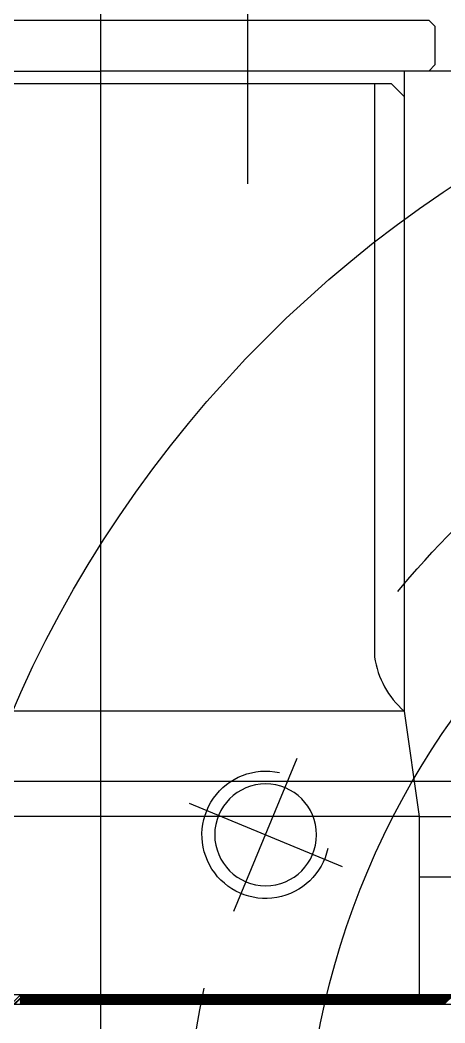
# Model space of a CAD drawing. Header units: millimetres. Extents: x 0 to 14700, y -398 to 10395.
# Drawn here: x 2891.8 to 2958.6, y 5526.9 to 5684.3 of the extents above; entities that cross this region are included whole.
import ezdxf

# ---------------------------------------------------------------- set-up
doc = ezdxf.new("R2010")
doc.units = ezdxf.units.MM
doc.header["$LTSCALE"] = 350
doc.linetypes.add('G', pattern=[2, 1.25, -0.25, 0.25, -0.25])
doc.linetypes.add('K', pattern=[2.5, 1.25, -0.25, 0.25, -0.25, 0.25, -0.25])
for name, color, linetype in [('01', 7, 'Continuous'), ('02', 1, 'Continuous'), ('05', 142, 'G'), ('07', 6, 'K')]:
    doc.layers.add(name, color=color, linetype=linetype)

# ---------------------------------------------------------------- blocks, each defined once
blk = doc.blocks.new('*U26', base_point=(11638.2, 1614.93))
at = {"layer": '01'}
blk.add_circle((11638.2, 1614.93), 8, dxfattribs=at)
at = {"layer": '02'}
blk.add_arc((11638.2, 1614.93), 10, 260, 170, dxfattribs=at)
at = {"layer": '05'}
for p, q in [((11638.2, 1627.93), (11638.2, 1601.93)), ((11651.2, 1614.93), (11625.2, 1614.93))]:
    blk.add_line(p, q, dxfattribs=at)
blk = doc.blocks.new('A$C36681D4F')
at = {"layer": '01', "ltscale": 0.8}
for radius in [360, 316, 188.14, 127]:
    blk.add_circle((500.15, 771.79), radius, dxfattribs=at)
at = {"layer": '05', "ltscale": 0.8}
blk.add_circle((500.15, 771.79), 339.75, dxfattribs=at)
at = {"layer": '05', "color": 4, "linetype": 'G', "ltscale": 0.8}
blk.add_circle((500.15, 771.79), 146, dxfattribs=at)
at = {"layer": '05', "ltscale": 0.8, "xscale": -1, "rotation": 67.49999999992662}
blk.add_blockref('*U26', (367.1, 826.9), dxfattribs=at)
blk = doc.blocks.new('EFSDFF')
at = {"layer": '07', "color": 6, "linetype": 'K'}
blk.add_circle((19187.41, 25190.62), 576.83, dxfattribs=at)
blk = doc.blocks.new('rtrtrt')
at = {"layer": '07', "color": 6, "linetype": 'K', "ltscale": 0.8}
for p, q in [((7363.22, 22083.95), (7528.22, 22083.95)), ((7528.22, 22083.95), (7693.22, 22083.95)), ((7363.22, 22048.95), (7528.22, 22048.95)), ((7528.22, 22048.95), (7706.62, 22048.95))]:
    blk.add_line(p, q, dxfattribs=at)
at = {"layer": '07', "color": 6, "linetype": 'K'}
for p, q in [((7693.22, 22050.45), (7363.22, 22050.45)), ((7526.81, 22048.95), (7528.22, 22050.36)), ((7527.24, 22048.95), (7528.22, 22049.93)), ((7527.38, 22048.95), (7528.22, 22049.79)), ((7528.22, 22049.09), (7529.58, 22050.45)), ((7528.22, 22049.23), (7529.44, 22050.45)), ((7528.22, 22049.37), (7529.3, 22050.45)), ((7528.22, 22049.51), (7529.16, 22050.45)), ((7528.22, 22049.65), (7529.02, 22050.45)), ((7528.22, 22049.79), (7528.88, 22050.45)), ((7528.22, 22049.93), (7528.74, 22050.45)), ((7528.22, 22050.08), (7528.59, 22050.45)), ((7528.22, 22050.22), (7528.45, 22050.45)), ((7528.22, 22050.36), (7528.31, 22050.45)), ((7528.23, 22048.95), (7529.73, 22050.45)), ((7528.37, 22048.95), (7529.87, 22050.45)), ((7528.51, 22048.95), (7530.01, 22050.45)), ((7528.65, 22048.95), (7530.15, 22050.45)), ((7528.79, 22048.95), (7530.29, 22050.45)), ((7528.93, 22048.95), (7530.43, 22050.45)), ((7529.07, 22048.95), (7530.57, 22050.45)), ((7529.22, 22048.95), (7530.72, 22050.45)), ((7529.36, 22048.95), (7530.86, 22050.45)), ((7529.5, 22048.95), (7531, 22050.45)), ((7529.64, 22048.95), (7531.14, 22050.45)), ((7529.78, 22048.95), (7531.28, 22050.45)), ((7529.92, 22048.95), (7531.42, 22050.45)), ((7530.06, 22048.95), (7531.56, 22050.45)), ((7530.21, 22048.95), (7531.71, 22050.45)), ((7530.35, 22048.95), (7531.85, 22050.45)), ((7530.49, 22048.95), (7531.99, 22050.45)), ((7530.63, 22048.95), (7532.13, 22050.45)), ((7530.77, 22048.95), (7532.27, 22050.45)), ((7530.91, 22048.95), (7532.41, 22050.45)), ((7531.05, 22048.95), (7532.55, 22050.45)), ((7531.2, 22048.95), (7532.7, 22050.45)), ((7531.34, 22048.95), (7532.84, 22050.45)), ((7531.48, 22048.95), (7532.98, 22050.45)), ((7531.62, 22048.95), (7533.12, 22050.45)), ((7531.76, 22048.95), (7533.26, 22050.45)), ((7531.9, 22048.95), (7533.4, 22050.45)), ((7532.04, 22048.95), (7533.54, 22050.45)), ((7532.19, 22048.95), (7533.69, 22050.45)), ((7532.33, 22048.95), (7533.83, 22050.45)), ((7532.47, 22048.95), (7533.97, 22050.45)), ((7532.61, 22048.95), (7534.11, 22050.45)), ((7532.75, 22048.95), (7534.25, 22050.45)), ((7532.89, 22048.95), (7534.39, 22050.45)), ((7533.03, 22048.95), (7534.53, 22050.45)), ((7533.18, 22048.95), (7534.68, 22050.45)), ((7533.32, 22048.95), (7534.82, 22050.45)), ((7533.46, 22048.95), (7534.96, 22050.45)), ((7533.6, 22048.95), (7535.1, 22050.45)), ((7533.74, 22048.95), (7535.24, 22050.45)), ((7533.88, 22048.95), (7535.38, 22050.45)), ((7534.02, 22048.95), (7535.52, 22050.45)), ((7534.17, 22048.95), (7535.67, 22050.45)), ((7534.31, 22048.95), (7535.81, 22050.45)), ((7534.45, 22048.95), (7535.95, 22050.45)), ((7534.59, 22048.95), (7536.09, 22050.45)), ((7534.73, 22048.95), (7536.23, 22050.45)), ((7534.87, 22048.95), (7536.37, 22050.45)), ((7535.01, 22048.95), (7536.51, 22050.45)), ((7535.15, 22048.95), (7536.65, 22050.45)), ((7535.3, 22048.95), (7536.8, 22050.45)), ((7535.44, 22048.95), (7536.94, 22050.45)), ((7535.58, 22048.95), (7537.08, 22050.45)), ((7535.72, 22048.95), (7537.22, 22050.45)), ((7535.86, 22048.95), (7537.36, 22050.45)), ((7536, 22048.95), (7537.5, 22050.45)), ((7536.14, 22048.95), (7537.64, 22050.45)), ((7536.29, 22048.95), (7537.79, 22050.45)), ((7536.43, 22048.95), (7537.93, 22050.45)), ((7536.57, 22048.95), (7538.07, 22050.45)), ((7536.71, 22048.95), (7538.21, 22050.45)), ((7536.85, 22048.95), (7538.35, 22050.45)), ((7536.99, 22048.95), (7538.49, 22050.45)), ((7537.13, 22048.95), (7538.63, 22050.45)), ((7537.28, 22048.95), (7538.78, 22050.45)), ((7537.42, 22048.95), (7538.92, 22050.45)), ((7537.56, 22048.95), (7539.06, 22050.45)), ((7537.7, 22048.95), (7539.2, 22050.45)), ((7537.84, 22048.95), (7539.34, 22050.45)), ((7537.98, 22048.95), (7539.48, 22050.45)), ((7538.12, 22048.95), (7539.62, 22050.45)), ((7538.27, 22048.95), (7539.77, 22050.45)), ((7538.41, 22048.95), (7539.91, 22050.45)), ((7538.55, 22048.95), (7540.05, 22050.45)), ((7538.69, 22048.95), (7540.19, 22050.45)), ((7538.83, 22048.95), (7540.33, 22050.45)), ((7538.97, 22048.95), (7540.47, 22050.45)), ((7539.11, 22048.95), (7540.61, 22050.45)), ((7539.26, 22048.95), (7540.76, 22050.45)), ((7539.4, 22048.95), (7540.9, 22050.45)), ((7539.54, 22048.95), (7541.04, 22050.45)), ((7539.68, 22048.95), (7541.18, 22050.45)), ((7539.82, 22048.95), (7541.32, 22050.45)), ((7539.96, 22048.95), (7541.46, 22050.45)), ((7540.1, 22048.95), (7541.6, 22050.45)), ((7540.25, 22048.95), (7541.75, 22050.45)), ((7540.39, 22048.95), (7541.89, 22050.45)), ((7540.53, 22048.95), (7542.03, 22050.45)), ((7540.67, 22048.95), (7542.17, 22050.45)), ((7540.81, 22048.95), (7542.31, 22050.45)), ((7540.95, 22048.95), (7542.45, 22050.45)), ((7541.09, 22048.95), (7542.59, 22050.45)), ((7541.24, 22048.95), (7542.74, 22050.45)), ((7541.38, 22048.95), (7542.88, 22050.45)), ((7541.52, 22048.95), (7543.02, 22050.45)), ((7541.66, 22048.95), (7543.16, 22050.45)), ((7541.8, 22048.95), (7543.3, 22050.45)), ((7541.94, 22048.95), (7543.44, 22050.45)), ((7542.08, 22048.95), (7543.58, 22050.45)), ((7542.23, 22048.95), (7543.73, 22050.45)), ((7542.37, 22048.95), (7543.87, 22050.45)), ((7542.51, 22048.95), (7544.01, 22050.45)), ((7542.65, 22048.95), (7544.15, 22050.45)), ((7542.79, 22048.95), (7544.29, 22050.45)), ((7542.93, 22048.95), (7544.43, 22050.45)), ((7543.07, 22048.95), (7544.57, 22050.45)), ((7543.22, 22048.95), (7544.72, 22050.45)), ((7543.36, 22048.95), (7544.86, 22050.45)), ((7543.5, 22048.95), (7545, 22050.45)), ((7543.64, 22048.95), (7545.14, 22050.45)), ((7543.78, 22048.95), (7545.28, 22050.45)), ((7543.92, 22048.95), (7545.42, 22050.45)), ((7544.06, 22048.95), (7545.56, 22050.45)), ((7544.21, 22048.95), (7545.71, 22050.45)), ((7544.35, 22048.95), (7545.85, 22050.45)), ((7544.49, 22048.95), (7545.99, 22050.45)), ((7544.63, 22048.95), (7546.13, 22050.45)), ((7544.77, 22048.95), (7546.27, 22050.45)), ((7544.91, 22048.95), (7546.41, 22050.45)), ((7545.05, 22048.95), (7546.55, 22050.45)), ((7545.2, 22048.95), (7546.7, 22050.45)), ((7545.34, 22048.95), (7546.84, 22050.45)), ((7545.48, 22048.95), (7546.98, 22050.45)), ((7545.62, 22048.95), (7547.12, 22050.45)), ((7545.76, 22048.95), (7547.26, 22050.45)), ((7545.9, 22048.95), (7547.4, 22050.45)), ((7546.04, 22048.95), (7547.54, 22050.45)), ((7546.19, 22048.95), (7547.69, 22050.45)), ((7546.33, 22048.95), (7547.83, 22050.45)), ((7546.47, 22048.95), (7547.97, 22050.45)), ((7546.61, 22048.95), (7548.11, 22050.45)), ((7546.75, 22048.95), (7548.25, 22050.45)), ((7546.89, 22048.95), (7548.39, 22050.45)), ((7547.03, 22048.95), (7548.53, 22050.45)), ((7547.18, 22048.95), (7548.68, 22050.45)), ((7547.32, 22048.95), (7548.82, 22050.45)), ((7547.46, 22048.95), (7548.96, 22050.45)), ((7547.6, 22048.95), (7549.1, 22050.45)), ((7547.74, 22048.95), (7549.24, 22050.45)), ((7547.88, 22048.95), (7549.38, 22050.45)), ((7548.02, 22048.95), (7549.52, 22050.45)), ((7548.17, 22048.95), (7549.67, 22050.45)), ((7548.31, 22048.95), (7549.81, 22050.45)), ((7548.45, 22048.95), (7549.95, 22050.45)), ((7548.59, 22048.95), (7550.09, 22050.45)), ((7548.73, 22048.95), (7550.23, 22050.45)), ((7548.87, 22048.95), (7550.37, 22050.45)), ((7549.01, 22048.95), (7550.51, 22050.45)), ((7549.16, 22048.95), (7550.66, 22050.45)), ((7549.3, 22048.95), (7550.8, 22050.45)), ((7549.44, 22048.95), (7550.94, 22050.45)), ((7549.58, 22048.95), (7551.08, 22050.45)), ((7549.72, 22048.95), (7551.22, 22050.45)), ((7549.86, 22048.95), (7551.36, 22050.45)), ((7550, 22048.95), (7551.5, 22050.45)), ((7550.15, 22048.95), (7551.65, 22050.45)), ((7550.29, 22048.95), (7551.79, 22050.45)), ((7550.43, 22048.95), (7551.93, 22050.45)), ((7550.57, 22048.95), (7552.07, 22050.45)), ((7550.71, 22048.95), (7552.21, 22050.45)), ((7550.85, 22048.95), (7552.35, 22050.45)), ((7550.99, 22048.95), (7552.49, 22050.45)), ((7551.14, 22048.95), (7552.64, 22050.45)), ((7551.28, 22048.95), (7552.78, 22050.45)), ((7551.42, 22048.95), (7552.92, 22050.45)), ((7551.56, 22048.95), (7553.06, 22050.45)), ((7551.7, 22048.95), (7553.2, 22050.45)), ((7551.84, 22048.95), (7553.34, 22050.45)), ((7551.98, 22048.95), (7553.48, 22050.45)), ((7552.13, 22048.95), (7553.63, 22050.45)), ((7552.27, 22048.95), (7553.77, 22050.45)), ((7552.41, 22048.95), (7553.91, 22050.45)), ((7552.55, 22048.95), (7554.05, 22050.45)), ((7552.69, 22048.95), (7554.19, 22050.45)), ((7552.83, 22048.95), (7554.33, 22050.45)), ((7552.97, 22048.95), (7554.47, 22050.45)), ((7553.12, 22048.95), (7554.62, 22050.45)), ((7553.26, 22048.95), (7554.76, 22050.45)), ((7553.4, 22048.95), (7554.9, 22050.45)), ((7553.54, 22048.95), (7555.04, 22050.45)), ((7553.68, 22048.95), (7555.18, 22050.45)), ((7553.82, 22048.95), (7555.32, 22050.45)), ((7553.96, 22048.95), (7555.46, 22050.45)), ((7554.11, 22048.95), (7555.61, 22050.45)), ((7554.25, 22048.95), (7555.75, 22050.45)), ((7554.39, 22048.95), (7555.89, 22050.45)), ((7554.53, 22048.95), (7556.03, 22050.45)), ((7554.67, 22048.95), (7556.17, 22050.45)), ((7554.81, 22048.95), (7556.31, 22050.45)), ((7554.95, 22048.95), (7556.45, 22050.45)), ((7555.1, 22048.95), (7556.6, 22050.45)), ((7555.24, 22048.95), (7556.74, 22050.45)), ((7555.38, 22048.95), (7556.88, 22050.45)), ((7555.52, 22048.95), (7557.02, 22050.45)), ((7555.66, 22048.95), (7557.16, 22050.45)), ((7555.8, 22048.95), (7557.3, 22050.45)), ((7555.94, 22048.95), (7557.44, 22050.45)), ((7556.09, 22048.95), (7557.59, 22050.45)), ((7556.23, 22048.95), (7557.73, 22050.45)), ((7556.37, 22048.95), (7557.87, 22050.45)), ((7556.51, 22048.95), (7558.01, 22050.45)), ((7556.65, 22048.95), (7558.15, 22050.45)), ((7556.79, 22048.95), (7558.29, 22050.45)), ((7556.93, 22048.95), (7558.43, 22050.45)), ((7557.08, 22048.95), (7558.58, 22050.45)), ((7557.22, 22048.95), (7558.72, 22050.45)), ((7557.36, 22048.95), (7558.86, 22050.45)), ((7557.5, 22048.95), (7559, 22050.45)), ((7557.64, 22048.95), (7559.14, 22050.45)), ((7557.78, 22048.95), (7559.28, 22050.45)), ((7557.92, 22048.95), (7559.42, 22050.45)), ((7558.07, 22048.95), (7559.57, 22050.45)), ((7558.21, 22048.95), (7559.71, 22050.45)), ((7558.35, 22048.95), (7559.85, 22050.45)), ((7558.49, 22048.95), (7559.99, 22050.45)), ((7558.63, 22048.95), (7560.13, 22050.45)), ((7558.77, 22048.95), (7560.27, 22050.45)), ((7558.91, 22048.95), (7560.41, 22050.45)), ((7559.06, 22048.95), (7560.56, 22050.45)), ((7559.2, 22048.95), (7560.7, 22050.45)), ((7559.34, 22048.95), (7560.84, 22050.45)), ((7559.48, 22048.95), (7560.98, 22050.45)), ((7559.62, 22048.95), (7561.12, 22050.45)), ((7559.76, 22048.95), (7561.26, 22050.45)), ((7559.9, 22048.95), (7561.4, 22050.45)), ((7560.05, 22048.95), (7561.55, 22050.45)), ((7560.19, 22048.95), (7561.69, 22050.45)), ((7560.33, 22048.95), (7561.83, 22050.45)), ((7560.47, 22048.95), (7561.97, 22050.45)), ((7560.61, 22048.95), (7562.11, 22050.45)), ((7560.75, 22048.95), (7562.25, 22050.45)), ((7560.89, 22048.95), (7562.39, 22050.45)), ((7561.04, 22048.95), (7562.54, 22050.45)), ((7561.18, 22048.95), (7562.68, 22050.45)), ((7561.32, 22048.95), (7562.82, 22050.45)), ((7561.46, 22048.95), (7562.96, 22050.45)), ((7561.6, 22048.95), (7563.1, 22050.45)), ((7561.74, 22048.95), (7563.24, 22050.45)), ((7561.88, 22048.95), (7563.38, 22050.45)), ((7562.03, 22048.95), (7563.53, 22050.45)), ((7562.17, 22048.95), (7563.67, 22050.45)), ((7562.31, 22048.95), (7563.81, 22050.45)), ((7562.45, 22048.95), (7563.95, 22050.45)), ((7562.59, 22048.95), (7564.09, 22050.45)), ((7562.73, 22048.95), (7564.23, 22050.45)), ((7562.87, 22048.95), (7564.37, 22050.45)), ((7563.01, 22048.95), (7564.51, 22050.45)), ((7563.16, 22048.95), (7564.66, 22050.45)), ((7563.3, 22048.95), (7564.8, 22050.45)), ((7563.44, 22048.95), (7564.94, 22050.45)), ((7563.58, 22048.95), (7565.08, 22050.45)), ((7563.72, 22048.95), (7565.22, 22050.45)), ((7563.86, 22048.95), (7565.36, 22050.45)), ((7564, 22048.95), (7565.5, 22050.45)), ((7564.15, 22048.95), (7565.65, 22050.45)), ((7564.29, 22048.95), (7565.79, 22050.45)), ((7564.43, 22048.95), (7565.93, 22050.45)), ((7564.57, 22048.95), (7566.07, 22050.45)), ((7564.71, 22048.95), (7566.21, 22050.45)), ((7564.85, 22048.95), (7566.35, 22050.45)), ((7564.99, 22048.95), (7566.49, 22050.45)), ((7565.14, 22048.95), (7566.64, 22050.45)), ((7565.28, 22048.95), (7566.78, 22050.45)), ((7565.42, 22048.95), (7566.92, 22050.45)), ((7565.56, 22048.95), (7567.06, 22050.45)), ((7565.7, 22048.95), (7567.2, 22050.45)), ((7565.84, 22048.95), (7567.34, 22050.45)), ((7565.98, 22048.95), (7567.48, 22050.45)), ((7566.13, 22048.95), (7567.63, 22050.45)), ((7566.27, 22048.95), (7567.77, 22050.45)), ((7566.41, 22048.95), (7567.91, 22050.45)), ((7566.55, 22048.95), (7568.05, 22050.45)), ((7566.69, 22048.95), (7568.19, 22050.45)), ((7566.83, 22048.95), (7568.33, 22050.45)), ((7566.97, 22048.95), (7568.47, 22050.45)), ((7567.12, 22048.95), (7568.62, 22050.45)), ((7567.26, 22048.95), (7568.76, 22050.45)), ((7567.4, 22048.95), (7568.9, 22050.45)), ((7567.54, 22048.95), (7569.04, 22050.45)), ((7567.68, 22048.95), (7569.18, 22050.45)), ((7567.82, 22048.95), (7569.32, 22050.45)), ((7567.96, 22048.95), (7569.46, 22050.45)), ((7568.11, 22048.95), (7569.61, 22050.45)), ((7568.25, 22048.95), (7569.75, 22050.45)), ((7568.39, 22048.95), (7569.89, 22050.45)), ((7568.53, 22048.95), (7570.03, 22050.45)), ((7568.67, 22048.95), (7570.17, 22050.45)), ((7568.81, 22048.95), (7570.31, 22050.45)), ((7568.95, 22048.95), (7570.45, 22050.45)), ((7569.1, 22048.95), (7570.6, 22050.45)), ((7569.24, 22048.95), (7570.74, 22050.45)), ((7569.38, 22048.95), (7570.88, 22050.45)), ((7569.52, 22048.95), (7571.02, 22050.45)), ((7569.66, 22048.95), (7571.16, 22050.45)), ((7569.8, 22048.95), (7571.3, 22050.45)), ((7569.94, 22048.95), (7571.44, 22050.45)), ((7570.09, 22048.95), (7571.59, 22050.45)), ((7570.23, 22048.95), (7571.73, 22050.45)), ((7570.37, 22048.95), (7571.87, 22050.45)), ((7570.51, 22048.95), (7572.01, 22050.45)), ((7570.65, 22048.95), (7572.15, 22050.45)), ((7570.79, 22048.95), (7572.29, 22050.45)), ((7570.93, 22048.95), (7572.43, 22050.45)), ((7571.08, 22048.95), (7572.58, 22050.45)), ((7571.22, 22048.95), (7572.72, 22050.45)), ((7571.36, 22048.95), (7572.86, 22050.45)), ((7571.5, 22048.95), (7573, 22050.45)), ((7571.64, 22048.95), (7573.14, 22050.45)), ((7571.78, 22048.95), (7573.28, 22050.45)), ((7571.92, 22048.95), (7573.42, 22050.45)), ((7572.07, 22048.95), (7573.57, 22050.45)), ((7572.21, 22048.95), (7573.71, 22050.45)), ((7572.35, 22048.95), (7573.85, 22050.45)), ((7572.49, 22048.95), (7573.99, 22050.45)), ((7572.63, 22048.95), (7574.13, 22050.45)), ((7572.77, 22048.95), (7574.27, 22050.45)), ((7572.91, 22048.95), (7574.41, 22050.45)), ((7573.06, 22048.95), (7574.56, 22050.45)), ((7573.2, 22048.95), (7574.7, 22050.45)), ((7573.34, 22048.95), (7574.84, 22050.45)), ((7573.48, 22048.95), (7574.98, 22050.45)), ((7573.62, 22048.95), (7575.12, 22050.45)), ((7573.76, 22048.95), (7575.26, 22050.45)), ((7573.9, 22048.95), (7575.4, 22050.45)), ((7574.05, 22048.95), (7575.55, 22050.45)), ((7574.19, 22048.95), (7575.69, 22050.45)), ((7574.33, 22048.95), (7575.83, 22050.45)), ((7574.47, 22048.95), (7575.97, 22050.45)), ((7574.61, 22048.95), (7576.11, 22050.45)), ((7574.75, 22048.95), (7576.25, 22050.45)), ((7574.89, 22048.95), (7576.39, 22050.45)), ((7575.04, 22048.95), (7576.54, 22050.45)), ((7575.18, 22048.95), (7576.68, 22050.45)), ((7575.32, 22048.95), (7576.82, 22050.45)), ((7575.46, 22048.95), (7576.96, 22050.45)), ((7575.6, 22048.95), (7577.1, 22050.45)), ((7575.74, 22048.95), (7577.24, 22050.45)), ((7575.88, 22048.95), (7577.38, 22050.45)), ((7576.03, 22048.95), (7577.53, 22050.45)), ((7576.17, 22048.95), (7577.67, 22050.45)), ((7576.31, 22048.95), (7577.81, 22050.45)), ((7576.45, 22048.95), (7577.95, 22050.45)), ((7576.59, 22048.95), (7578.09, 22050.45)), ((7576.73, 22048.95), (7578.23, 22050.45)), ((7576.87, 22048.95), (7578.37, 22050.45)), ((7577.02, 22048.95), (7578.52, 22050.45)), ((7577.16, 22048.95), (7578.66, 22050.45)), ((7577.3, 22048.95), (7578.8, 22050.45)), ((7577.44, 22048.95), (7578.94, 22050.45)), ((7577.58, 22048.95), (7579.08, 22050.45)), ((7577.72, 22048.95), (7579.22, 22050.45)), ((7577.86, 22048.95), (7579.36, 22050.45)), ((7578.01, 22048.95), (7579.51, 22050.45)), ((7578.15, 22048.95), (7579.65, 22050.45)), ((7578.29, 22048.95), (7579.79, 22050.45)), ((7578.43, 22048.95), (7579.93, 22050.45)), ((7578.57, 22048.95), (7580.07, 22050.45)), ((7578.71, 22048.95), (7580.21, 22050.45)), ((7578.85, 22048.95), (7580.35, 22050.45)), ((7579, 22048.95), (7580.5, 22050.45)), ((7579.14, 22048.95), (7580.64, 22050.45)), ((7579.28, 22048.95), (7580.78, 22050.45)), ((7579.42, 22048.95), (7580.92, 22050.45)), ((7579.56, 22048.95), (7581.06, 22050.45)), ((7579.7, 22048.95), (7581.2, 22050.45)), ((7579.84, 22048.95), (7581.34, 22050.45)), ((7579.99, 22048.95), (7581.49, 22050.45)), ((7580.13, 22048.95), (7581.63, 22050.45)), ((7580.27, 22048.95), (7581.77, 22050.45)), ((7580.41, 22048.95), (7581.91, 22050.45)), ((7580.55, 22048.95), (7582.05, 22050.45)), ((7580.69, 22048.95), (7582.19, 22050.45)), ((7580.83, 22048.95), (7582.33, 22050.45)), ((7580.98, 22048.95), (7582.48, 22050.45)), ((7581.12, 22048.95), (7582.62, 22050.45)), ((7581.26, 22048.95), (7582.76, 22050.45)), ((7581.4, 22048.95), (7582.9, 22050.45)), ((7581.54, 22048.95), (7583.04, 22050.45)), ((7581.68, 22048.95), (7583.18, 22050.45)), ((7581.82, 22048.95), (7583.32, 22050.45)), ((7581.97, 22048.95), (7583.47, 22050.45)), ((7582.11, 22048.95), (7583.61, 22050.45)), ((7582.25, 22048.95), (7583.75, 22050.45)), ((7582.39, 22048.95), (7583.89, 22050.45)), ((7582.53, 22048.95), (7584.03, 22050.45)), ((7582.67, 22048.95), (7584.17, 22050.45)), ((7582.81, 22048.95), (7584.31, 22050.45)), ((7582.96, 22048.95), (7584.46, 22050.45)), ((7583.1, 22048.95), (7584.6, 22050.45)), ((7583.24, 22048.95), (7584.74, 22050.45)), ((7583.38, 22048.95), (7584.88, 22050.45)), ((7583.52, 22048.95), (7585.02, 22050.45)), ((7583.66, 22048.95), (7585.16, 22050.45)), ((7583.8, 22048.95), (7585.3, 22050.45)), ((7583.95, 22048.95), (7585.45, 22050.45)), ((7584.09, 22048.95), (7585.59, 22050.45)), ((7584.23, 22048.95), (7585.73, 22050.45)), ((7584.37, 22048.95), (7585.87, 22050.45)), ((7584.51, 22048.95), (7586.01, 22050.45)), ((7584.65, 22048.95), (7586.15, 22050.45)), ((7584.79, 22048.95), (7586.29, 22050.45)), ((7584.94, 22048.95), (7586.44, 22050.45)), ((7585.08, 22048.95), (7586.58, 22050.45)), ((7585.22, 22048.95), (7586.72, 22050.45)), ((7585.36, 22048.95), (7586.86, 22050.45)), ((7585.5, 22048.95), (7587, 22050.45)), ((7585.64, 22048.95), (7587.14, 22050.45)), ((7585.78, 22048.95), (7587.28, 22050.45)), ((7585.93, 22048.95), (7587.43, 22050.45)), ((7586.07, 22048.95), (7587.57, 22050.45)), ((7586.21, 22048.95), (7587.71, 22050.45)), ((7586.35, 22048.95), (7587.85, 22050.45)), ((7586.49, 22048.95), (7587.99, 22050.45)), ((7586.63, 22048.95), (7588.13, 22050.45)), ((7586.77, 22048.95), (7588.27, 22050.45)), ((7586.92, 22048.95), (7588.42, 22050.45)), ((7587.06, 22048.95), (7588.56, 22050.45)), ((7587.2, 22048.95), (7588.7, 22050.45)), ((7587.34, 22048.95), (7588.84, 22050.45)), ((7587.48, 22048.95), (7588.98, 22050.45)), ((7587.62, 22048.95), (7589.12, 22050.45)), ((7587.76, 22048.95), (7589.26, 22050.45)), ((7587.91, 22048.95), (7589.41, 22050.45)), ((7588.05, 22048.95), (7589.55, 22050.45)), ((7588.19, 22048.95), (7589.69, 22050.45)), ((7588.33, 22048.95), (7589.83, 22050.45)), ((7588.47, 22048.95), (7589.97, 22050.45)), ((7588.61, 22048.95), (7590.11, 22050.45)), ((7588.75, 22048.95), (7590.25, 22050.45)), ((7588.9, 22048.95), (7590.4, 22050.45)), ((7589.04, 22048.95), (7590.54, 22050.45)), ((7589.18, 22048.95), (7590.68, 22050.45)), ((7589.32, 22048.95), (7590.82, 22050.45)), ((7589.46, 22048.95), (7590.96, 22050.45)), ((7589.6, 22048.95), (7591.1, 22050.45)), ((7589.74, 22048.95), (7591.24, 22050.45)), ((7589.89, 22048.95), (7591.39, 22050.45)), ((7590.03, 22048.95), (7591.53, 22050.45)), ((7590.17, 22048.95), (7591.67, 22050.45)), ((7590.31, 22048.95), (7591.81, 22050.45)), ((7590.45, 22048.95), (7591.95, 22050.45)), ((7590.59, 22048.95), (7592.09, 22050.45)), ((7590.73, 22048.95), (7592.23, 22050.45)), ((7590.87, 22048.95), (7592.37, 22050.45)), ((7591.02, 22048.95), (7592.52, 22050.45)), ((7591.16, 22048.95), (7592.66, 22050.45)), ((7591.3, 22048.95), (7592.8, 22050.45)), ((7591.44, 22048.95), (7592.94, 22050.45)), ((7591.58, 22048.95), (7593.08, 22050.45)), ((7591.72, 22048.95), (7593.22, 22050.45)), ((7591.86, 22048.95), (7593.36, 22050.45)), ((7592.01, 22048.95), (7593.51, 22050.45)), ((7592.15, 22048.95), (7593.65, 22050.45)), ((7592.29, 22048.95), (7593.79, 22050.45)), ((7592.43, 22048.95), (7593.93, 22050.45)), ((7592.57, 22048.95), (7594.07, 22050.45)), ((7592.71, 22048.95), (7594.21, 22050.45)), ((7592.85, 22048.95), (7594.35, 22050.45)), ((7593, 22048.95), (7594.5, 22050.45)), ((7593.14, 22048.95), (7594.64, 22050.45)), ((7593.28, 22048.95), (7594.78, 22050.45)), ((7593.42, 22048.95), (7594.92, 22050.45)), ((7593.56, 22048.95), (7595.06, 22050.45)), ((7593.7, 22048.95), (7595.2, 22050.45)), ((7593.84, 22048.95), (7595.34, 22050.45)), ((7593.99, 22048.95), (7595.49, 22050.45)), ((7594.13, 22048.95), (7595.63, 22050.45)), ((7594.27, 22048.95), (7595.77, 22050.45)), ((7594.41, 22048.95), (7595.91, 22050.45)), ((7594.55, 22048.95), (7596.05, 22050.45)), ((7594.69, 22048.95), (7596.19, 22050.45)), ((7594.83, 22048.95), (7596.33, 22050.45))]:
    blk.add_line(p, q, dxfattribs=at)
blk = doc.blocks.new('wtrerwer')
at = {"layer": '07', "color": 6, "linetype": 'K', "ltscale": 1.5}
for p, q in [((3773.23, 4855.62), (3773.23, 6745.99)), ((3796.23, 5090.21), (3796.23, 5047.2)), ((3721.73, 5072.9), (3824.73, 5072.9)), ((3825.73, 5071.9), (3824.73, 5072.9)), ((3825.73, 5065.9), (3825.73, 5071.9)), ((3695.23, 5064.9), (3773.23, 5064.9)), ((3851.23, 5064.9), (3773.23, 5064.9)), ((3820.85, 5064.9), (3820.85, 4964.41)), ((3825.73, 5065.9), (3824.73, 5064.9)), ((3818.85, 5062.9), (3727.6, 5062.9)), ((3816.19, 5062.9), (3816.19, 4972.9)), ((3820.85, 5060.9), (3818.85, 5062.9)), ((3820.85, 4964.41), (3725.6, 4964.41)), ((3820.85, 4964.41), (3823.23, 4947.9)), ((3823.23, 4947.9), (3723.23, 4947.9)), ((3823.23, 4947.9), (3845.23, 4947.9)), ((3823.23, 4947.9), (3823.23, 4919.9)), ((3823.23, 4938.4), (3881.23, 4938.4)), ((3938.23, 4919.9), (3608.23, 4919.9)), ((3608.23, 4918.4), (3773.23, 4918.4)), ((3773.23, 4918.4), (3951.63, 4918.4))]:
    blk.add_line(p, q, dxfattribs=at)
blk.add_arc((3830.09, 4975.02), 14.06, 188.6721, 228.9426, dxfattribs=at)

msp = doc.modelspace()

# ---------------------------------------------------------------- block references
at = {"layer": '01'}
for name, p in [('A$C36681D4F', (2563.32, 4729.51)), ('wtrerwer', (-868.68, 611.41)), ('rtrtrt', (-4636.37, -16519.14))]:
    msp.add_blockref(name, p, dxfattribs=at)
at = {"layer": '01', "color": 7, "linetype": 'Continuous'}
msp.add_blockref('EFSDFF', (-16123.95, -19689.31), dxfattribs=at)

doc.saveas('drawing.dxf')
